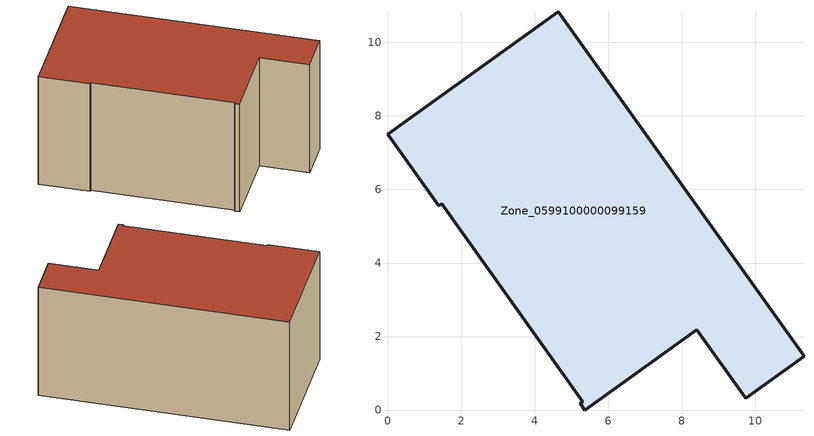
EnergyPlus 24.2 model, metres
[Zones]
Zone_0599100000099159
 floor ground (C_G): 1.39,5.56 0,7.5 4.64,10.83 11.33,1.46 9.74,0.32 8.41,2.19 5.37,0 5.24,0.18 5.31,0.23 1.47,5.61 z0
 wall outside (C_F): 0,7.5 1.39,5.56 1.47,5.61 5.31,0.23 5.24,0.18 5.37,0 8.41,2.19 9.74,0.32 11.33,1.46 4.64,10.83 0,7.5 z0:5.8
 roof outside (C_R): 5.24,0.18 5.37,0 8.41,2.19 9.74,0.32 11.33,1.46 4.64,10.83 0,7.5 1.39,5.56 1.47,5.61 5.31,0.23 z5.8
[BUILDING]
Pand.0599100000099159: North Axis=0; Terrain=City; Loads Convergence Tolerance Value=0.04; Temperature Convergence Tolerance Value=0.4; Solar Distribution=FullExterior; Maximum Number of Warmup Days=25; Minimum Number of Warmup Days=1
[Site:Location]
Rotterdam.The.Hague.AP_ZH_NLD Design_Conditions: Latitude=51.96; Longitude=4.45; Time Zone=1; Elevation=-4.5
[SITE:GROUNDTEMPERATURE:BUILDINGSURFACE]
18, 18, 18, 18, 18, 18, 18, 18, 18, 18, 18, 18
[MATERIAL] Thermal Absorptance=0.9; Solar Absorptance=0.7; Visible Absorptance=0.7
Name | Roughness | Thickness | Conductivity | Density | Specific Heat
G.TC.1975-1991 | MediumSmooth | 0.15 | 0.288461 | 540 | 1210
F.TC.1975-1991 | Rough | 0.3 | 0.230769 | 1920 | 840
R.TC.1975-1991 | MediumRough | 0.2 | 0.153846 | 1500 | 1000
[CONSTRUCTION]
C_G: G.TC.1975-1991
C_F: F.TC.1975-1991
C_R: R.TC.1975-1991
[ZONE]
Zone_0599100000099159: Type=1; Multiplier=1; Ceiling Height=Autocalculate; Volume=Autocalculate; Floor Area=autocalculate; Part of Total Floor Area=Yes
[ZONEINFILTRATION:DESIGNFLOWRATE]
Infil_Zone_0599100000099159: Zone or ZoneList or Space or SpaceList=Zone_0599100000099159; Schedule=AlwaysOn; Design Flow Rate Calculation Method=Flow/Area; Flow Rate per Floor Area=0.003; Constant Term Coefficient=1; Temperature Term Coefficient=0; Velocity Term Coefficient=0; Velocity Squared Term Coefficient=0
[HVACTEMPLATE:ZONE:IDEALLOADSAIRSYSTEM]
Zone_0599100000099159: Maximum Heating Supply Air Temperature=50; Minimum Cooling Supply Air Temperature=13; Maximum Heating Supply Air Humidity Ratio=0.0156; Minimum Cooling Supply Air Humidity Ratio=0.0077; Heating Limit=NoLimit; Cooling Limit=NoLimit; Dehumidification Control Type=ConstantSensibleHeatRatio; Cooling Sensible Heat Ratio=0.7; Dehumidification Setpoint=60; Humidification Control Type=None; Humidification Setpoint=30; Outdoor Air Method=None; Outdoor Air Flow Rate per Person=0.00944; Outdoor Air Flow Rate per Zone Floor Area=0; Outdoor Air Flow Rate per Zone=0; Demand Controlled Ventilation Type=None; Outdoor Air Economizer Type=NoEconomizer; Heat Recovery Type=None; Sensible Heat Recovery Effectiveness=0.7; Latent Heat Recovery Effectiveness=0.65
[ZONECONTROL:THERMOSTAT]
ThermostatControl_Zone_0599100000099159: Zone or ZoneList=Zone_0599100000099159; Control Type Schedule=DualSetpointControlType; Control 1=Thermostat_Zone_0599100000099159; Temperature Difference Between Cutout And Setpoint=0
[THERMOSTATSETPOINT:DUALSETPOINT]
Thermostat_Zone_0599100000099159: Heating Setpoint Temperature Schedule=HeatingSetpoint_Zone_0599100000099159; Cooling Setpoint Temperature Schedule=CoolingSetpoint_Zone_0599100000099159
[SCHEDULE:COMPACT]
HeatingSetpoint_Zone_0599100000099159: Through: 12/31, For: AllDays, Until: 24:00, 21
CoolingSetpoint_Zone_0599100000099159: Through: 12/31, For: AllDays, Until: 24:00, 24
DualSetpointControlType: Through: 12/31, For: AllDays, Until: 24:00, 4
AlwaysOn: Through: 12/31, For: AllDays, Until: 24:00, 1
